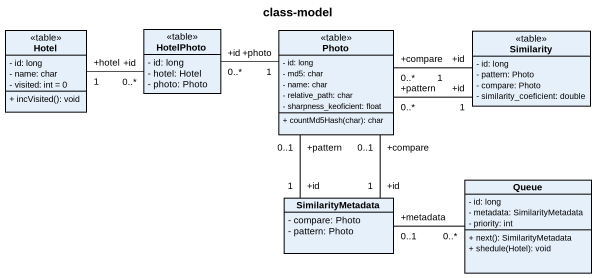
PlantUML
@startuml
title class-model
hide circle
hide empty members
skinparam classAttributeIconSize 0
class Hotel <<table>> {
  - id: long
  - name: char
  - visited: int = 0
  + incVisited(): void
}
class HotelPhoto <<table>> {
  - id: long
  - hotel: Hotel
  - photo: Photo
}
class Photo <<table>> {
  - id: long
  - md5: char
  - name: char
  - relative_path: char
  - sharpness_keoficient: float
  + countMd5Hash(char): char
}
class Similarity <<table>> {
  - id: long
  - pattern: Photo
  - compare: Photo
  - similarity_coeficient: double
}
class SimilarityMetadata {
  - compare: Photo
  - pattern: Photo
}
class "Queue" as Queue_ {
  - id: long
  - metadata: SimilarityMetadata
  - priority: int
  + next(): SimilarityMetadata
  + shedule(Hotel): void
}
Hotel "+hotel\n1" -right- "+id\n0..*" HotelPhoto
HotelPhoto "+id\n0..*" -right- "+photo\n1" Photo
Similarity "+id\n1" -left- "+pattern\n0..*" Photo
Similarity "+id\n1" -left- "+compare\n0..*" Photo
SimilarityMetadata "+id\n1" -up- "+pattern\n0..1" Photo
SimilarityMetadata "+id\n1" -up- "+compare\n0..1" Photo
SimilarityMetadata "+metadata\n0..1" -right- "0..*" Queue_
@enduml
